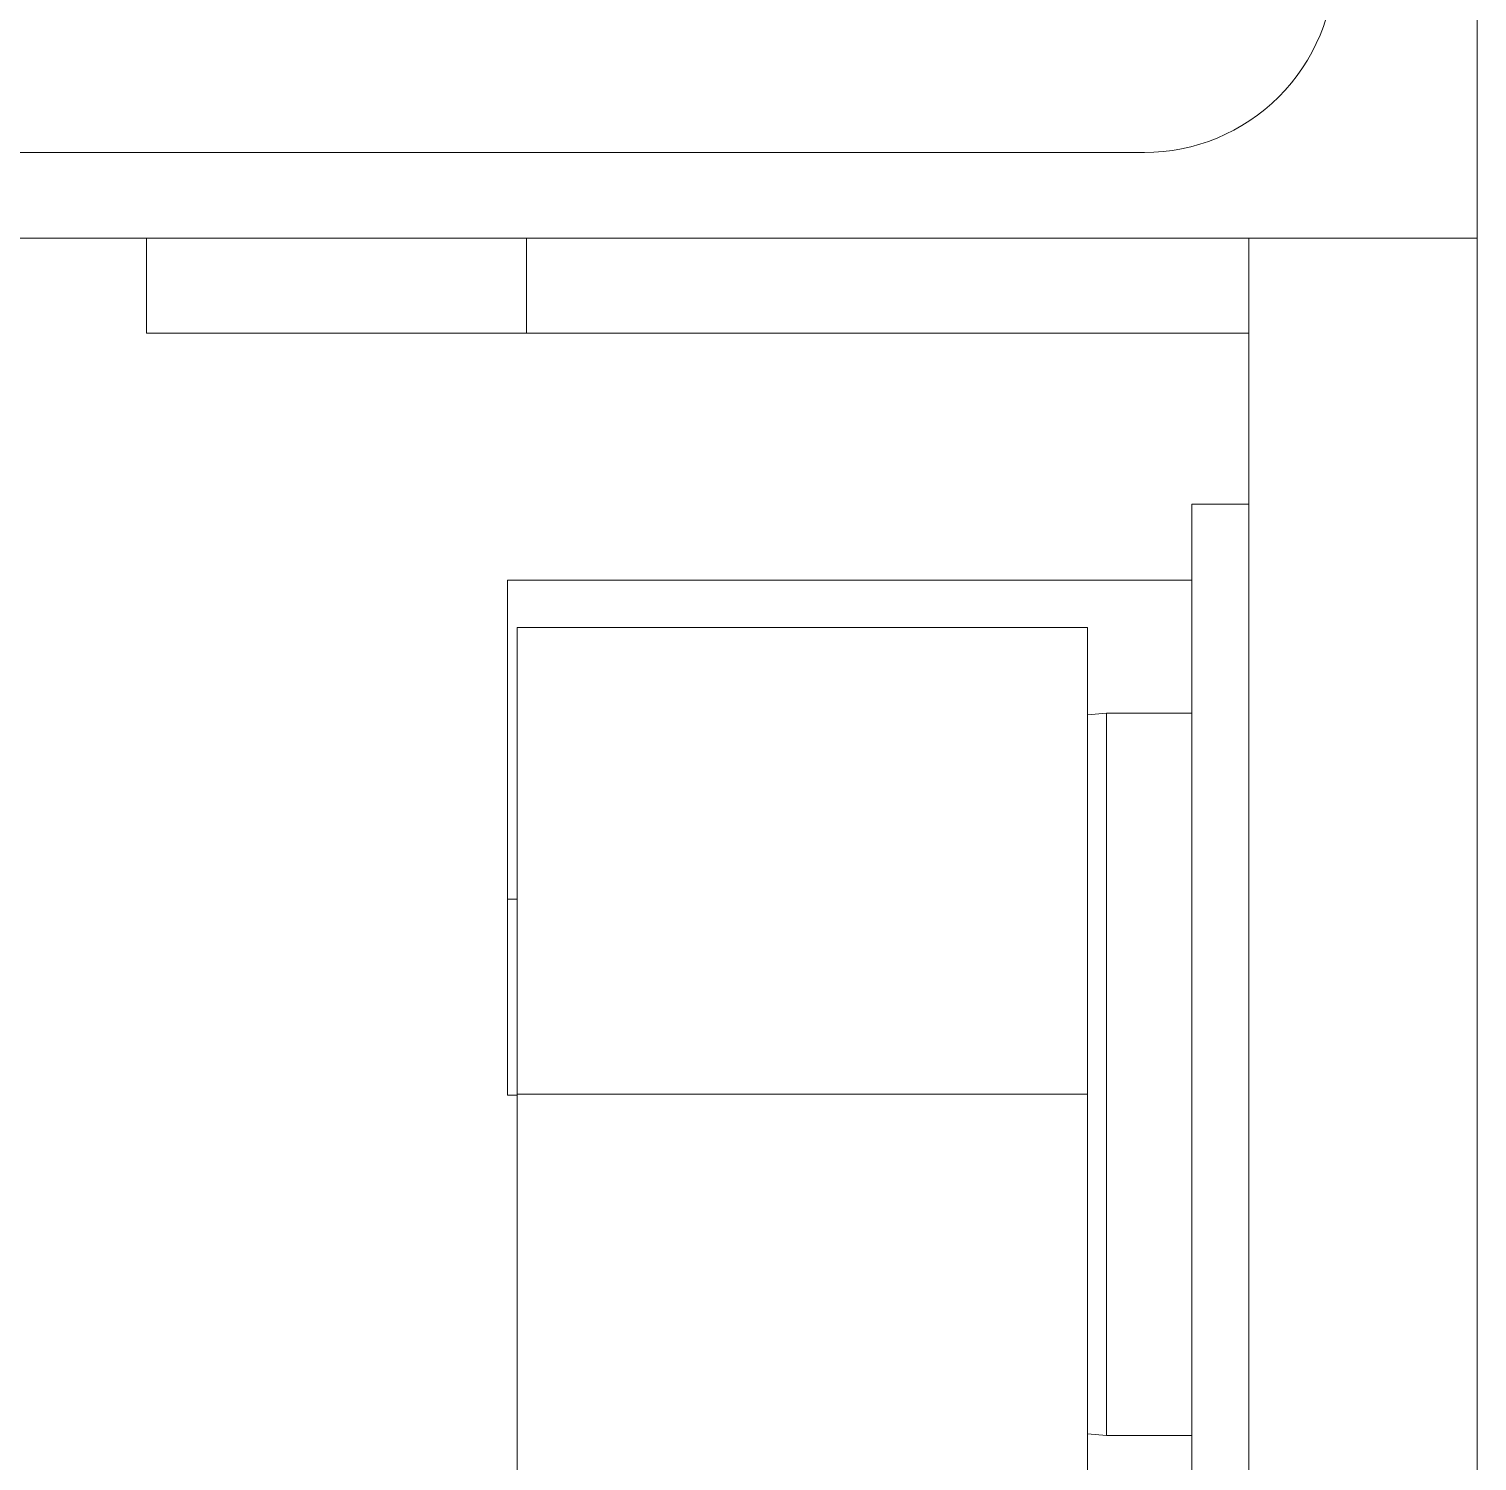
# Model space of a CAD drawing. Header units: millimetres. Extents: x -5 to 111, y -3 to 86.
# Drawn here: x 19.9888 to 20.065, y 48.0457 to 48.121 of the extents above; entities that cross this region are included whole.
import ezdxf

# ---------------------------------------------------------------- set-up
doc = ezdxf.new("R2010")
doc.units = ezdxf.units.MM
doc.layers.add('A1I6----E-', color=3, linetype='Continuous', lineweight=25)

# ---------------------------------------------------------------- blocks, each defined once
blk = doc.blocks.new('Gruppe-436')
at = {"layer": 'A1I6----E-', "lineweight": 9}
for p, q in [((-30.805446, 5.561397), (-30.805446, 5.566397)), ((-30.785446, 5.561397), (-30.785446, 5.566397)), ((-30.747446, 5.326397), (-30.747446, 5.566397)), ((-30.735446, 5.326397), (-30.735446, 5.566397)), ((-30.735446, 5.566397), (-30.735446, 5.326397)), ((-30.785446, 5.561397), (-30.805446, 5.561397)), ((-30.747446, 5.561397), (-30.785446, 5.561397)), ((-30.750446, 5.552397), (-30.750446, 5.481653)), ((-30.750446, 5.552397), (-30.747446, 5.552397)), ((-30.750446, 5.548397), (-30.786446, 5.548397)), ((-30.786446, 5.548397), (-30.786446, 5.531616)), ((-30.755946, 5.545902), (-30.785946, 5.545902)), ((-30.785946, 5.521362), (-30.785946, 5.545902)), ((-30.755946, 5.521362), (-30.755946, 5.545902)), ((-30.754946, 5.541397), (-30.755946, 5.54131)), ((-30.750446, 5.541397), (-30.754946, 5.541397)), ((-30.754946, 5.541397), (-30.754946, 5.522397)), ((-30.786446, 5.531616), (-30.785946, 5.531616)), ((-30.786446, 5.531616), (-30.786446, 5.521315)), ((-30.754946, 5.522397), (-30.754946, 5.503397)), ((-30.785946, 5.521315), (-30.786446, 5.521315)), ((-30.755946, 5.521362), (-30.785946, 5.521362)), ((-30.785946, 5.511791), (-30.785946, 5.521362)), ((-30.755946, 5.511791), (-30.755946, 5.521362)), ((-30.785946, 5.492004), (-30.785946, 5.511791)), ((-30.755946, 5.492004), (-30.755946, 5.511791)), ((-30.755946, 5.503485), (-30.754946, 5.503397)), ((-30.754946, 5.503397), (-30.750446, 5.503397))]:
    blk.add_line(p, q, dxfattribs=at)
at = {"layer": 'A1I6----E-', "lineweight": 9, "flags": 128}
blk.add_lwpolyline([(-30.827946, 5.580897), (-30.827946, 5.621397), (-30.835446, 5.621397), (-30.835446, 5.566397), (-30.735446, 5.566397), (-30.735446, 5.621397), (-30.742946, 5.621397), (-30.742946, 5.580897, -0.414214), (-30.752946, 5.570897), (-30.817946, 5.570897, -0.414214)], format="xyb", close=True, dxfattribs=at)

msp = doc.modelspace()

# ---------------------------------------------------------------- block references
at = {"layer": 'A1I6----E-'}
msp.add_blockref('Gruppe-436', (50.800446, 42.543603), dxfattribs=at)

doc.saveas('drawing.dxf')
